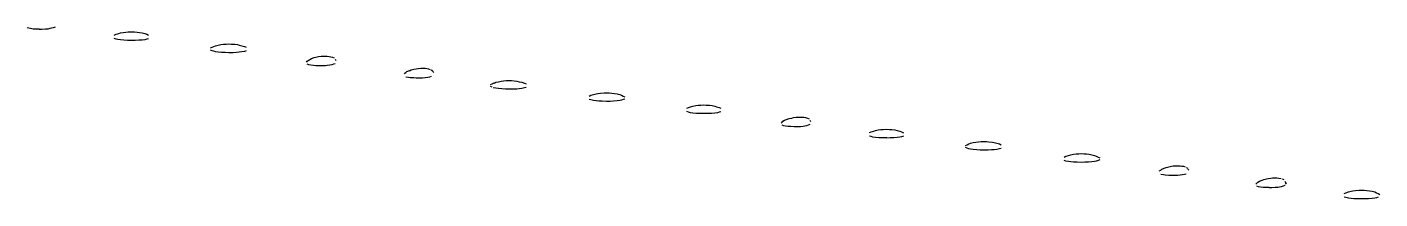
# Model space of a CAD drawing. Extents: x -125 to 152, y -90 to 100.
# Drawn here: x 140.18 to 141.795, y -62.024 to -61.819 of the extents above; entities that cross this region are included whole.
import ezdxf

# ---------------------------------------------------------------- set-up
doc = ezdxf.new("R2010")
doc.units = 0

msp = doc.modelspace()

# ---------------------------------------------------------------- linework, layer by layer
for p, q in [((140.1823, -61.8207), (140.1801, -61.8201)), ((140.1801, -61.8201), (140.1801, -61.8201)), ((140.1843, -61.8212), (140.1823, -61.8207)), ((140.1874, -61.8217), (140.1843, -61.8212)), ((140.1906, -61.8219), (140.1874, -61.8217)), ((140.1947, -61.822), (140.1906, -61.8219)), ((140.1979, -61.8221), (140.1947, -61.8221)), ((140.202, -61.822), (140.1979, -61.8221)), ((140.2051, -61.8217), (140.202, -61.822)), ((140.2072, -61.8212), (140.2051, -61.8217)), ((140.2093, -61.8207), (140.2072, -61.8212)), ((140.2114, -61.8201), (140.2093, -61.8207)), ((140.2135, -61.8194), (140.2114, -61.8201)), ((140.2843, -61.829), (140.2864, -61.828)), ((140.2864, -61.8337), (140.2843, -61.833)), ((140.2843, -61.833), (140.2843, -61.833)), ((140.2864, -61.828), (140.2895, -61.8271)), ((140.2885, -61.8343), (140.2864, -61.8337)), ((140.2916, -61.8347), (140.2885, -61.8343)), ((140.2895, -61.8271), (140.2916, -61.8264)), ((140.2916, -61.8264), (140.2947, -61.8257)), ((140.2958, -61.8351), (140.2916, -61.8347)), ((140.2947, -61.8257), (140.2979, -61.8253)), ((140.3, -61.8353), (140.2958, -61.8351)), ((140.2979, -61.8253), (140.301, -61.8251)), ((140.3051, -61.8354), (140.3, -61.8353)), ((140.301, -61.8251), (140.3051, -61.825)), ((140.3051, -61.825), (140.3083, -61.8251)), ((140.3093, -61.8353), (140.3051, -61.8354)), ((140.3083, -61.8251), (140.3114, -61.8253)), ((140.3135, -61.8351), (140.3093, -61.8353)), ((140.3114, -61.8253), (140.3145, -61.8257)), ((140.3177, -61.8348), (140.3135, -61.8351)), ((140.3145, -61.8257), (140.3177, -61.8264)), ((140.3177, -61.8264), (140.3208, -61.8271)), ((140.3208, -61.8344), (140.3177, -61.8348)), ((140.3208, -61.8271), (140.3229, -61.828)), ((140.3229, -61.8339), (140.3208, -61.8344)), ((140.3229, -61.828), (140.325, -61.8291)), ((140.325, -61.8332), (140.3229, -61.8339)), ((140.325, -61.8291), (140.325, -61.8291)), ((140.3989, -61.8443), (140.401, -61.8434)), ((140.401, -61.8476), (140.3989, -61.8469)), ((140.3989, -61.8469), (140.3989, -61.8469)), ((140.401, -61.8434), (140.4031, -61.8425)), ((140.4031, -61.8482), (140.401, -61.8476)), ((140.4031, -61.8426), (140.4052, -61.8417)), ((140.4052, -61.8487), (140.4031, -61.8482)), ((140.4052, -61.8417), (140.4083, -61.8408)), ((140.4083, -61.8493), (140.4052, -61.8487)), ((140.4083, -61.8408), (140.4114, -61.8403)), ((140.4124, -61.8496), (140.4083, -61.8493)), ((140.4114, -61.8403), (140.4145, -61.8399)), ((140.4166, -61.8498), (140.4124, -61.8496)), ((140.4145, -61.8399), (140.4177, -61.8396)), ((140.4208, -61.8499), (140.4166, -61.8498)), ((140.4177, -61.8396), (140.4208, -61.8395)), ((140.4208, -61.8395), (140.4239, -61.8396)), ((140.426, -61.8499), (140.4208, -61.8499)), ((140.4239, -61.8396), (140.4281, -61.8399)), ((140.4301, -61.8497), (140.426, -61.8499)), ((140.4281, -61.8399), (140.4312, -61.8403)), ((140.4333, -61.8494), (140.4301, -61.8497)), ((140.4312, -61.8403), (140.4333, -61.8408)), ((140.4333, -61.8408), (140.4364, -61.8417)), ((140.4364, -61.849), (140.4333, -61.8494)), ((140.4364, -61.8417), (140.4395, -61.8426)), ((140.4395, -61.8484), (140.4364, -61.849)), ((140.4395, -61.8426), (140.4416, -61.8435)), ((140.4416, -61.8478), (140.4395, -61.8484)), ((140.4416, -61.8435), (140.4416, -61.8435)), ((140.5249, -61.8551), (140.5281, -61.8546)), ((140.5281, -61.8546), (140.5312, -61.8542)), ((140.5312, -61.8542), (140.5333, -61.854)), ((140.5333, -61.854), (140.5364, -61.8539)), ((140.5364, -61.8539), (140.5385, -61.854)), ((140.5385, -61.854), (140.5406, -61.8543)), ((140.5406, -61.8543), (140.5427, -61.8547)), ((140.5427, -61.8547), (140.5447, -61.8552)), ((140.5135, -61.8611), (140.5145, -61.8601)), ((140.5145, -61.8601), (140.5156, -61.8591)), ((140.5166, -61.8644), (140.5145, -61.8636)), ((140.5145, -61.8636), (140.5145, -61.8636)), ((140.5156, -61.8591), (140.5176, -61.8579)), ((140.5187, -61.8649), (140.5166, -61.8644)), ((140.5176, -61.8579), (140.5197, -61.8567)), ((140.5218, -61.8652), (140.5187, -61.8649)), ((140.5197, -61.8568), (140.5229, -61.8558)), ((140.5249, -61.8655), (140.5218, -61.8652)), ((140.5229, -61.8558), (140.5249, -61.8551)), ((140.5291, -61.8655), (140.5249, -61.8655)), ((140.5322, -61.8657), (140.5291, -61.8656)), ((140.5364, -61.8655), (140.5322, -61.8657)), ((140.5385, -61.8653), (140.5364, -61.8655)), ((140.5416, -61.8649), (140.5385, -61.8653)), ((140.5437, -61.8644), (140.5416, -61.8649)), ((140.5458, -61.8637), (140.5437, -61.8644)), ((140.5447, -61.8552), (140.5468, -61.8559)), ((140.5479, -61.863), (140.5458, -61.8637)), ((140.5468, -61.8559), (140.5468, -61.8559)), ((140.5479, -61.8579), (140.5489, -61.8591)), ((140.5489, -61.8591), (140.5489, -61.8591)), ((140.6364, -61.8714), (140.6385, -61.8704)), ((140.6385, -61.8704), (140.6416, -61.8697)), ((140.6416, -61.8697), (140.6447, -61.8691)), ((140.6447, -61.8691), (140.6468, -61.8686)), ((140.6468, -61.8686), (140.6499, -61.8684)), ((140.6499, -61.8684), (140.652, -61.8684)), ((140.652, -61.8684), (140.6552, -61.8685)), ((140.6552, -61.8685), (140.6572, -61.8687)), ((140.6572, -61.8687), (140.6593, -61.8692)), ((140.6593, -61.8692), (140.6614, -61.8698)), ((140.6614, -61.8698), (140.6614, -61.8698)), ((140.6624, -61.8705), (140.6645, -61.8714)), ((140.6302, -61.8747), (140.6322, -61.8735)), ((140.6322, -61.8735), (140.6333, -61.8724)), ((140.6354, -61.8794), (140.6322, -61.8789)), ((140.6322, -61.8789), (140.6322, -61.8789)), ((140.6333, -61.8724), (140.6364, -61.8712)), ((140.6375, -61.8798), (140.6354, -61.8794)), ((140.6416, -61.88), (140.6375, -61.8798)), ((140.6447, -61.8801), (140.6416, -61.88)), ((140.6489, -61.8802), (140.6447, -61.8802)), ((140.652, -61.8801), (140.6489, -61.8802)), ((140.6552, -61.8798), (140.652, -61.8801)), ((140.6583, -61.8795), (140.6552, -61.8798)), ((140.6604, -61.879), (140.6583, -61.8795)), ((140.6624, -61.8782), (140.6604, -61.879)), ((140.6645, -61.8725), (140.6656, -61.8736)), ((140.6656, -61.8736), (140.6656, -61.8736)), ((140.7333, -61.8879), (140.7354, -61.887)), ((140.7354, -61.887), (140.7375, -61.886)), ((140.7375, -61.8861), (140.7395, -61.8852)), ((140.7395, -61.8852), (140.7426, -61.8845)), ((140.7426, -61.8845), (140.7458, -61.8839)), ((140.7458, -61.8839), (140.7489, -61.8834)), ((140.7489, -61.8834), (140.752, -61.8832)), ((140.752, -61.8832), (140.7552, -61.8831)), ((140.7552, -61.8831), (140.7583, -61.8832)), ((140.7583, -61.8832), (140.7614, -61.8834)), ((140.7614, -61.8834), (140.7645, -61.8839)), ((140.7645, -61.8839), (140.7676, -61.8845)), ((140.7676, -61.8845), (140.7708, -61.8852)), ((140.7708, -61.8852), (140.7739, -61.8861)), ((140.7739, -61.8861), (140.776, -61.8872)), ((140.776, -61.8872), (140.776, -61.8872)), ((140.7354, -61.8911), (140.7333, -61.8904)), ((140.7333, -61.8904), (140.7333, -61.8904)), ((140.7395, -61.8924), (140.7364, -61.8918)), ((140.7364, -61.8918), (140.7364, -61.8918)), ((140.7426, -61.8928), (140.7395, -61.8924)), ((140.7468, -61.8932), (140.7426, -61.8928)), ((140.751, -61.8934), (140.7468, -61.8932)), ((140.7552, -61.8934), (140.751, -61.8934)), ((140.7604, -61.8934), (140.7552, -61.8935)), ((140.7645, -61.8933), (140.7604, -61.8934)), ((140.7676, -61.893), (140.7645, -61.8933)), ((140.7708, -61.8925), (140.7676, -61.893)), ((140.7739, -61.892), (140.7708, -61.8925)), ((140.776, -61.8913), (140.7739, -61.892)), ((140.851, -61.9016), (140.8531, -61.9006)), ((140.8531, -61.9007), (140.8562, -61.8998)), ((140.8562, -61.8998), (140.8593, -61.8991)), ((140.8593, -61.8991), (140.8614, -61.8984)), ((140.8614, -61.8984), (140.8645, -61.898)), ((140.8645, -61.898), (140.8687, -61.8977)), ((140.8687, -61.8977), (140.8718, -61.8976)), ((140.8718, -61.8976), (140.8749, -61.8977)), ((140.8749, -61.8977), (140.8781, -61.898)), ((140.8781, -61.898), (140.8812, -61.8984)), ((140.8812, -61.8984), (140.8843, -61.8991)), ((140.8843, -61.8991), (140.8875, -61.8998)), ((140.8875, -61.8998), (140.8895, -61.9007)), ((140.8895, -61.9007), (140.8916, -61.9017)), ((140.8916, -61.9017), (140.8937, -61.9027)), ((140.8937, -61.9027), (140.8937, -61.9027)), ((140.8531, -61.9063), (140.851, -61.9057)), ((140.851, -61.9057), (140.851, -61.9057)), ((140.8562, -61.9069), (140.8531, -61.9063)), ((140.8593, -61.9074), (140.8562, -61.9069)), ((140.8625, -61.9077), (140.8593, -61.9074)), ((140.8666, -61.9079), (140.8625, -61.9077)), ((140.8718, -61.908), (140.8666, -61.9079)), ((140.876, -61.908), (140.8718, -61.9081)), ((140.8802, -61.9078), (140.876, -61.908)), ((140.8843, -61.9075), (140.8802, -61.9078)), ((140.8875, -61.9071), (140.8843, -61.9075)), ((140.8895, -61.9066), (140.8875, -61.9071)), ((140.8916, -61.9059), (140.8895, -61.9066)), ((140.8937, -61.9052), (140.8916, -61.9059)), ((140.9677, -61.916), (140.9697, -61.9152)), ((140.9697, -61.9152), (140.9718, -61.9143)), ((140.9718, -61.9143), (140.9749, -61.9135)), ((140.9749, -61.9135), (140.9781, -61.9129)), ((140.9781, -61.9129), (140.9812, -61.9125)), ((140.9812, -61.9125), (140.9843, -61.9123)), ((140.9843, -61.9123), (140.9875, -61.9122)), ((140.9875, -61.9122), (140.9906, -61.9123)), ((140.9906, -61.9123), (140.9947, -61.9125)), ((140.9947, -61.9125), (140.9979, -61.9129)), ((140.9979, -61.9129), (141.001, -61.9135)), ((141.001, -61.9135), (141.0031, -61.9143)), ((141.0031, -61.9143), (141.0062, -61.9152)), ((141.0062, -61.9152), (141.0083, -61.9162)), ((141.0083, -61.9162), (141.0083, -61.9162)), ((140.9697, -61.9209), (140.9677, -61.9202)), ((140.9677, -61.9202), (140.9677, -61.9202)), ((140.9718, -61.9215), (140.9697, -61.9209)), ((140.9749, -61.9219), (140.9718, -61.9215)), ((140.9791, -61.9223), (140.9749, -61.9219)), ((140.9833, -61.9225), (140.9791, -61.9223)), ((140.9875, -61.9225), (140.9833, -61.9225)), ((140.9926, -61.9225), (140.9875, -61.9226)), ((140.9968, -61.9223), (140.9926, -61.9225)), ((141.001, -61.922), (140.9968, -61.9223)), ((141.0041, -61.9216), (141.001, -61.922)), ((141.0062, -61.921), (141.0041, -61.9216)), ((141.0083, -61.9204), (141.0062, -61.921)), ((141.0801, -61.9339), (141.0812, -61.9328)), ((141.0812, -61.9328), (141.0822, -61.9317)), ((141.0822, -61.9317), (141.0843, -61.9305)), ((141.0843, -61.9305), (141.0864, -61.9294)), ((141.0864, -61.9295), (141.0895, -61.9285)), ((141.0895, -61.9285), (141.0927, -61.9278)), ((141.0927, -61.9278), (141.0947, -61.9272)), ((141.0947, -61.9272), (141.0979, -61.9269)), ((141.0979, -61.9269), (141.0999, -61.9266)), ((141.0999, -61.9266), (141.1031, -61.9266)), ((141.1031, -61.9266), (141.1052, -61.9267)), ((141.1052, -61.9267), (141.1072, -61.9269)), ((141.1072, -61.9269), (141.1093, -61.9273)), ((141.1093, -61.9273), (141.1114, -61.9279)), ((141.1114, -61.9279), (141.1135, -61.9286)), ((141.1145, -61.9357), (141.1125, -61.9365)), ((141.1135, -61.9286), (141.1135, -61.9286)), ((141.1145, -61.9306), (141.1156, -61.9318)), ((141.1156, -61.9318), (141.1156, -61.9318)), ((141.0833, -61.937), (141.0812, -61.9363)), ((141.0812, -61.9363), (141.0812, -61.9363)), ((141.0854, -61.9375), (141.0833, -61.937)), ((141.0885, -61.9379), (141.0854, -61.9375)), ((141.0916, -61.9381), (141.0885, -61.9379)), ((141.0958, -61.9382), (141.0916, -61.9381)), ((141.0989, -61.9383), (141.0958, -61.9383)), ((141.1031, -61.9382), (141.0989, -61.9383)), ((141.1062, -61.9379), (141.1031, -61.9382)), ((141.1083, -61.9376), (141.1062, -61.9379)), ((141.1104, -61.9371), (141.1083, -61.9376)), ((141.1125, -61.9365), (141.1104, -61.9371)), ((141.1854, -61.9451), (141.1874, -61.9443)), ((141.1874, -61.9499), (141.1854, -61.9493)), ((141.1854, -61.9493), (141.1854, -61.9493)), ((141.1874, -61.9443), (141.1906, -61.9433)), ((141.1895, -61.9505), (141.1874, -61.9499)), ((141.1927, -61.9509), (141.1895, -61.9505)), ((141.1906, -61.9433), (141.1927, -61.9426)), ((141.1927, -61.9426), (141.1958, -61.942)), ((141.1968, -61.9514), (141.1927, -61.9509)), ((141.1958, -61.942), (141.1989, -61.9416)), ((141.201, -61.9516), (141.1968, -61.9514)), ((141.1989, -61.9416), (141.202, -61.9414)), ((141.2062, -61.9516), (141.201, -61.9516)), ((141.202, -61.9414), (141.2062, -61.9412)), ((141.2062, -61.9412), (141.2093, -61.9414)), ((141.2104, -61.9516), (141.2062, -61.9517)), ((141.2093, -61.9414), (141.2124, -61.9416)), ((141.2145, -61.9514), (141.2104, -61.9516)), ((141.2124, -61.9416), (141.2156, -61.942)), ((141.2187, -61.951), (141.2145, -61.9514)), ((141.2156, -61.942), (141.2187, -61.9426)), ((141.2187, -61.9426), (141.2218, -61.9433)), ((141.2218, -61.9506), (141.2187, -61.951)), ((141.2218, -61.9433), (141.2239, -61.9443)), ((141.2239, -61.9501), (141.2218, -61.9506)), ((141.2239, -61.9443), (141.226, -61.9453)), ((141.226, -61.9495), (141.2239, -61.9501)), ((141.226, -61.9453), (141.226, -61.9453)), ((141.3, -61.9606), (141.302, -61.9597)), ((141.302, -61.9639), (141.3, -61.9631)), ((141.3, -61.9631), (141.3, -61.9631)), ((141.302, -61.9597), (141.3041, -61.9587)), ((141.3041, -61.9645), (141.302, -61.9639)), ((141.3041, -61.9587), (141.3062, -61.9579)), ((141.3062, -61.9651), (141.3041, -61.9645)), ((141.3062, -61.9579), (141.3093, -61.9571)), ((141.3093, -61.9655), (141.3062, -61.9651)), ((141.3093, -61.9571), (141.3124, -61.9566)), ((141.3135, -61.9658), (141.3093, -61.9655)), ((141.3124, -61.9566), (141.3156, -61.9561)), ((141.3177, -61.966), (141.3135, -61.9658)), ((141.3156, -61.9561), (141.3187, -61.9558)), ((141.3218, -61.9661), (141.3177, -61.966)), ((141.3187, -61.9558), (141.3218, -61.9557)), ((141.3218, -61.9557), (141.325, -61.9558)), ((141.327, -61.9661), (141.3218, -61.9661)), ((141.325, -61.9558), (141.3281, -61.9561)), ((141.3312, -61.9659), (141.327, -61.9661)), ((141.3281, -61.9561), (141.3322, -61.9566)), ((141.3343, -61.9656), (141.3312, -61.9659)), ((141.3322, -61.9566), (141.3343, -61.9571)), ((141.3343, -61.9571), (141.3374, -61.9579)), ((141.3374, -61.9652), (141.3343, -61.9656)), ((141.3374, -61.9579), (141.3406, -61.9587)), ((141.3406, -61.9647), (141.3374, -61.9652)), ((141.3406, -61.9587), (141.3427, -61.9598)), ((141.3427, -61.9641), (141.3406, -61.9647)), ((141.3427, -61.9598), (141.3427, -61.9598)), ((141.4177, -61.9743), (141.4197, -61.9733)), ((141.4197, -61.9791), (141.4177, -61.9784)), ((141.4177, -61.9784), (141.4177, -61.9784)), ((141.4197, -61.9733), (141.4229, -61.9724)), ((141.4229, -61.9796), (141.4197, -61.9791)), ((141.4229, -61.9724), (141.426, -61.9717)), ((141.426, -61.98), (141.4229, -61.9796)), ((141.426, -61.9717), (141.4291, -61.971)), ((141.4291, -61.9804), (141.426, -61.98)), ((141.4291, -61.971), (141.4322, -61.9706)), ((141.4333, -61.9806), (141.4291, -61.9804)), ((141.4322, -61.9706), (141.4354, -61.9704)), ((141.4385, -61.9807), (141.4333, -61.9806)), ((141.4354, -61.9704), (141.4385, -61.9703)), ((141.4385, -61.9703), (141.4416, -61.9704)), ((141.4427, -61.9806), (141.4385, -61.9807)), ((141.4416, -61.9704), (141.4447, -61.9706)), ((141.4468, -61.9804), (141.4427, -61.9806)), ((141.4447, -61.9706), (141.4478, -61.971)), ((141.451, -61.9801), (141.4468, -61.9804)), ((141.4478, -61.971), (141.451, -61.9717)), ((141.451, -61.9717), (141.4541, -61.9724)), ((141.4541, -61.9797), (141.451, -61.9801)), ((141.4541, -61.9724), (141.4562, -61.9733)), ((141.4562, -61.9792), (141.4541, -61.9797)), ((141.4562, -61.9733), (141.4583, -61.9744)), ((141.4583, -61.9785), (141.4562, -61.9792)), ((141.4583, -61.9744), (141.4604, -61.9753)), ((141.4604, -61.9778), (141.4583, -61.9785)), ((141.4604, -61.9753), (141.4604, -61.9753)), ((141.5312, -61.9909), (141.5333, -61.9898)), ((141.5333, -61.9898), (141.5343, -61.9886)), ((141.5364, -61.9956), (141.5333, -61.9951)), ((141.5333, -61.9951), (141.5333, -61.9951)), ((141.5343, -61.9886), (141.5374, -61.9875)), ((141.5385, -61.996), (141.5364, -61.9956)), ((141.5374, -61.9876), (141.5395, -61.9867)), ((141.5427, -61.9962), (141.5385, -61.996)), ((141.5395, -61.9867), (141.5427, -61.9859)), ((141.5427, -61.9859), (141.5458, -61.9853)), ((141.5458, -61.9964), (141.5427, -61.9962)), ((141.5458, -61.9853), (141.5479, -61.985)), ((141.55, -61.9965), (141.5458, -61.9965)), ((141.5479, -61.985), (141.551, -61.9848)), ((141.5531, -61.9964), (141.55, -61.9965)), ((141.551, -61.9848), (141.5531, -61.9847)), ((141.5531, -61.9847), (141.5562, -61.9848)), ((141.5562, -61.9961), (141.5531, -61.9964)), ((141.5562, -61.9848), (141.5583, -61.9851)), ((141.5593, -61.9957), (141.5562, -61.9961)), ((141.5583, -61.9851), (141.5604, -61.9854)), ((141.5614, -61.9952), (141.5593, -61.9957)), ((141.5604, -61.9854), (141.5624, -61.986)), ((141.5635, -61.9946), (141.5614, -61.9952)), ((141.5624, -61.986), (141.5624, -61.986)), ((141.5635, -61.9868), (141.5656, -61.9876)), ((141.5656, -61.9887), (141.5666, -61.9899)), ((141.5666, -61.9899), (141.5666, -61.9899)), ((141.6593, -62.0004), (141.6614, -61.9999)), ((141.6614, -61.9999), (141.6645, -61.9995)), ((141.6645, -61.9995), (141.6666, -61.9993)), ((141.6666, -61.9993), (141.6697, -61.9992)), ((141.6697, -61.9992), (141.6718, -61.9993)), ((141.6718, -61.9993), (141.6739, -61.9996)), ((141.6739, -61.9996), (141.677, -62)), ((141.677, -62), (141.677, -62)), ((141.6468, -62.0065), (141.6479, -62.0054)), ((141.6479, -62.0054), (141.6489, -62.0044)), ((141.6499, -62.0097), (141.6479, -62.0091)), ((141.6479, -62.0091), (141.6479, -62.0091)), ((141.6489, -62.0044), (141.651, -62.0032)), ((141.652, -62.0102), (141.6499, -62.0097)), ((141.651, -62.0032), (141.6541, -62.002)), ((141.6552, -62.0105), (141.652, -62.0102)), ((141.6541, -62.0021), (141.6562, -62.0011)), ((141.6583, -62.0108), (141.6552, -62.0105)), ((141.6562, -62.0011), (141.6593, -62.0004)), ((141.6624, -62.0108), (141.6583, -62.0108)), ((141.6656, -62.011), (141.6624, -62.0109)), ((141.6697, -62.0108), (141.6656, -62.011)), ((141.6729, -62.0106), (141.6697, -62.0108)), ((141.675, -62.0102), (141.6729, -62.0106)), ((141.677, -62.0097), (141.675, -62.0102)), ((141.6791, -62.0091), (141.677, -62.0097)), ((141.6781, -62.0005), (141.6801, -62.0012)), ((141.6812, -62.0083), (141.6791, -62.0091)), ((141.6801, -62.0012), (141.6801, -62.0012)), ((141.6812, -62.0032), (141.6822, -62.0045)), ((141.6822, -62.0045), (141.6833, -62.0055)), ((141.6833, -62.0055), (141.6822, -62.0066)), ((141.6822, -62.0066), (141.6822, -62.0066)), ((141.7541, -62.017), (141.7572, -62.016)), ((141.7572, -62.016), (141.7603, -62.0152)), ((141.7603, -62.0152), (141.7625, -62.0147)), ((141.7625, -62.0147), (141.7656, -62.0143)), ((141.7656, -62.0143), (141.7697, -62.014)), ((141.7697, -62.014), (141.7729, -62.0139)), ((141.7729, -62.0139), (141.776, -62.014)), ((141.776, -62.014), (141.7791, -62.0143)), ((141.7791, -62.0143), (141.7822, -62.0147)), ((141.7822, -62.0147), (141.7854, -62.0152)), ((141.7854, -62.0152), (141.7885, -62.016)), ((141.7885, -62.016), (141.7906, -62.017)), ((141.752, -62.0178), (141.7541, -62.0169)), ((141.7541, -62.0226), (141.752, -62.022)), ((141.752, -62.022), (141.752, -62.022)), ((141.7572, -62.0232), (141.7541, -62.0226)), ((141.7603, -62.0236), (141.7572, -62.0232)), ((141.7635, -62.024), (141.7603, -62.0236)), ((141.7676, -62.0242), (141.7635, -62.024)), ((141.7729, -62.0243), (141.7676, -62.0242)), ((141.777, -62.0243), (141.7729, -62.0243)), ((141.7812, -62.0241), (141.777, -62.0243)), ((141.7854, -62.0237), (141.7812, -62.0241)), ((141.7885, -62.0233), (141.7854, -62.0237)), ((141.7906, -62.0228), (141.7885, -62.0233)), ((141.7906, -62.017), (141.7927, -62.0179)), ((141.7927, -62.0222), (141.7906, -62.0228)), ((141.7927, -62.0179), (141.7947, -62.0189)), ((141.7947, -62.0189), (141.7947, -62.0189))]:
    msp.add_line(p, q)

doc.saveas('drawing.dxf')
